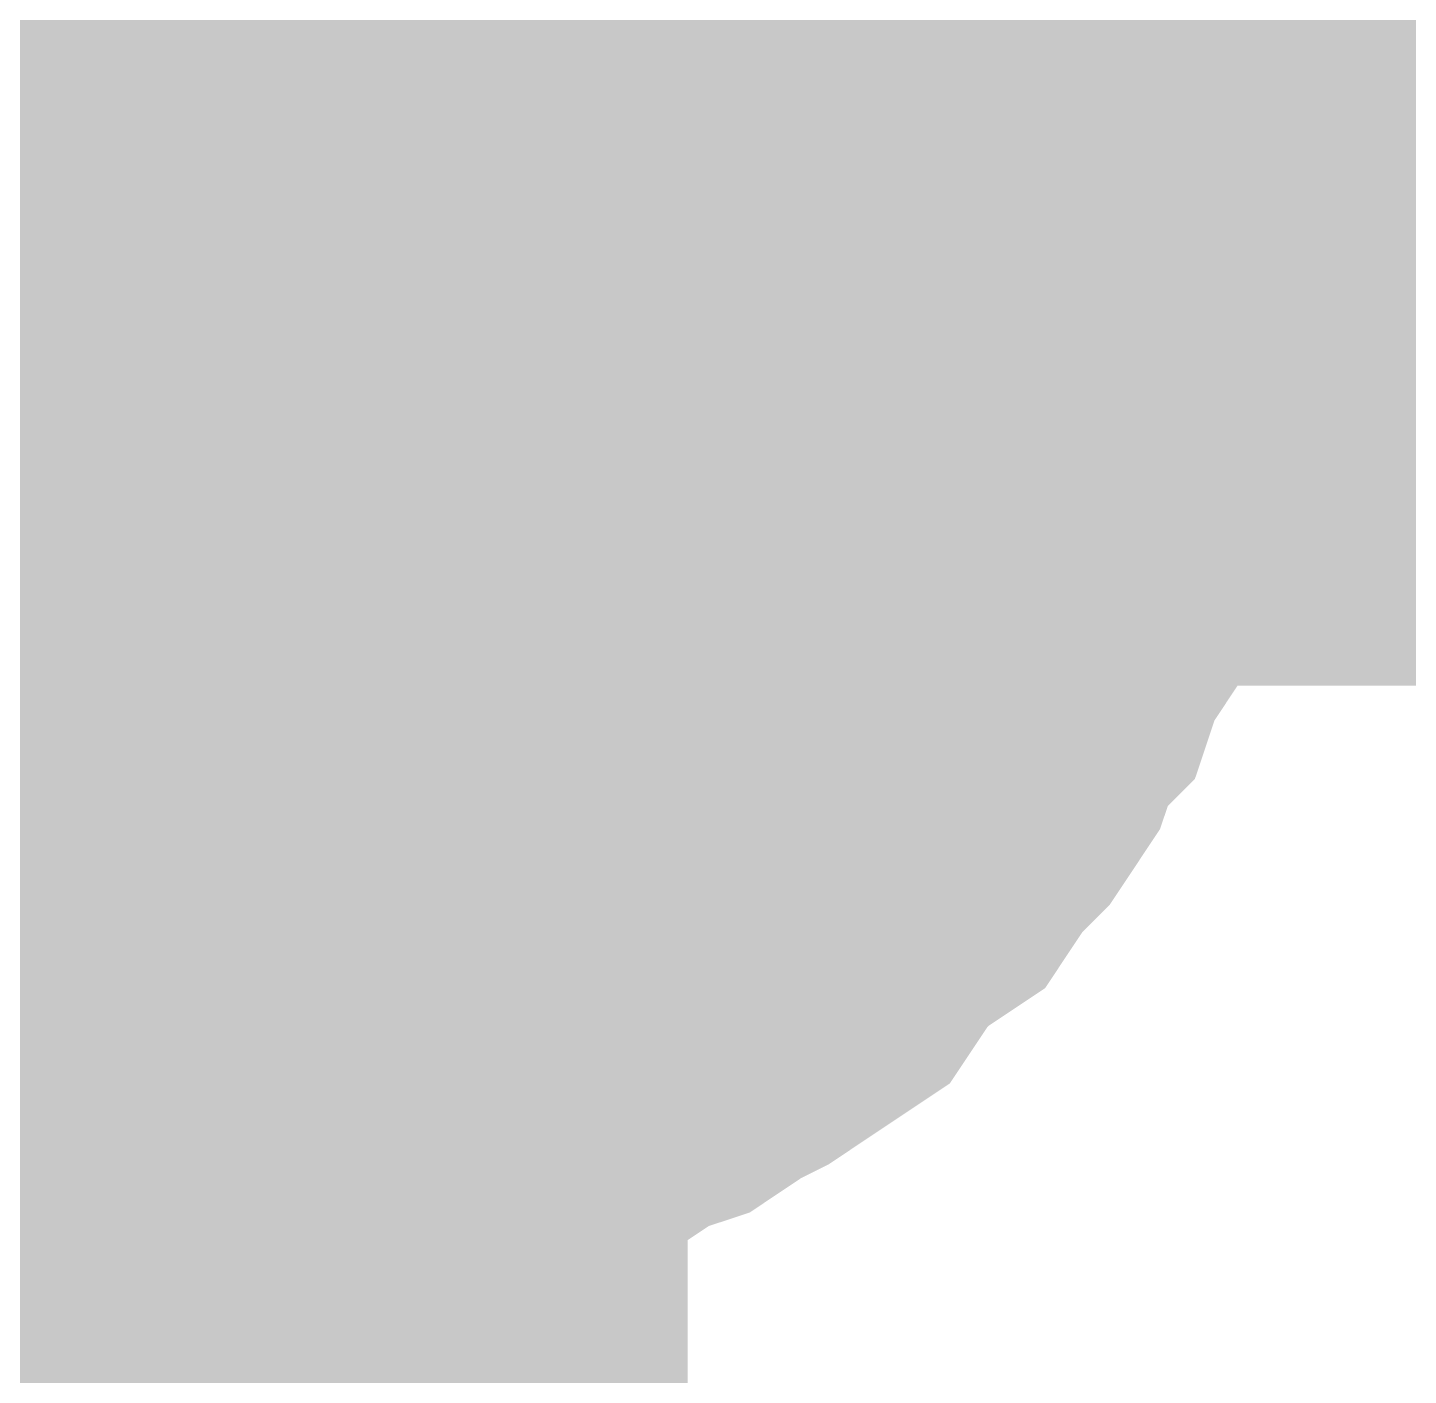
# Model space of a CAD drawing. Header units: inches. Extents: x 0 to 841, y 0 to 594.
# Drawn here: x 67.36 to 68.5, y 559.053 to 560.165 of the extents above; entities that cross this region are included whole.
import ezdxf

# ---------------------------------------------------------------- set-up
doc = ezdxf.new("R2010")
doc.units = ezdxf.units.IN
doc.layers.add('Sheet', color=255, linetype='Continuous')

msp = doc.modelspace()

# ---------------------------------------------------------------- linework, layer by layer
at = {"layer": 'Sheet'}
msp.add_lwpolyline([(67.2459, 560, 0.508, 0.508, 1), (67.7539, 560, 0.508, 0.508, 1)], format="xyseb", close=True, dxfattribs=at)
for points in [[(67.9236, 560.3225, 0.2997, 0.2997, 0), (67.9349, 560.3, 0.2997, 0.2997, 0), (67.9461, 560.2776, 0.2997, 0.2997, 0), (67.9686, 560.2551, 0.2997, 0.2997, 0), (67.9798, 560.2439, 0.2997, 0.2997, 0), (67.991, 560.2214, 0.2997, 0.2997, 0), (67.991, 560.199, 0.2997, 0.2997, 0), (68.0022, 560.1765, 0.2997, 0.2997, 0), (68.0135, 560.1428, 0.2997, 0.2997, 0), (68.0247, 560.1204, 0.2997, 0.2997, 0), (68.0247, 560.0979, 0.2997, 0.2997, 0), (68.0247, 560.0754, 0.2997, 0.2997, 0), (68.0359, 560.053, 0.2997, 0.2997, 0), (68.0359, 560.0193, 0.2997, 0.2997, 0), (68.0359, 559.9968, 0.2997, 0.2997, 0)], [(67.9236, 560.3225, 0.2997, 0.2997, 0), (67.9349, 560.3, 0.2997, 0.2997, 0), (67.9461, 560.2776, 0.2997, 0.2997, 0), (67.9686, 560.2551, 0.2997, 0.2997, 0), (67.9798, 560.2439, 0.2997, 0.2997, 0), (67.991, 560.2214, 0.2997, 0.2997, 0), (67.991, 560.199, 0.2997, 0.2997, 0), (68.0022, 560.1765, 0.2997, 0.2997, 0), (68.0135, 560.1428, 0.2997, 0.2997, 0), (68.0247, 560.1204, 0.2997, 0.2997, 0), (68.0247, 560.0979, 0.2997, 0.2997, 0), (68.0247, 560.0754, 0.2997, 0.2997, 0), (68.0359, 560.053, 0.2997, 0.2997, 0), (68.0359, 560.0193, 0.2997, 0.2997, 0), (68.0359, 559.9968, 0.2997, 0.2997, 0)], [(68.2044, 560.3225, 0.2997, 0.2997, 0), (68.2268, 560.2888, 0.2997, 0.2997, 0), (68.2381, 560.2551, 0.2997, 0.2997, 0), (68.2493, 560.2214, 0.2997, 0.2997, 0), (68.2605, 560.1877, 0.2997, 0.2997, 0), (68.2717, 560.154, 0.2997, 0.2997, 0), (68.2717, 560.1091, 0.2997, 0.2997, 0), (68.283, 560.0754, 0.2997, 0.2997, 0), (68.283, 560.0305, 0.2997, 0.2997, 0), (68.283, 559.9968, 0.2997, 0.2997, 0)], [(68.2044, 560.3225, 0.2997, 0.2997, 0), (68.2268, 560.2888, 0.2997, 0.2997, 0), (68.2381, 560.2551, 0.2997, 0.2997, 0), (68.2493, 560.2214, 0.2997, 0.2997, 0), (68.2605, 560.1877, 0.2997, 0.2997, 0), (68.2717, 560.154, 0.2997, 0.2997, 0), (68.2717, 560.1091, 0.2997, 0.2997, 0), (68.283, 560.0754, 0.2997, 0.2997, 0), (68.283, 560.0305, 0.2997, 0.2997, 0), (68.283, 559.9968, 0.2997, 0.2997, 0)], [(68.2044, 560.3225, 0.2997, 0.2997, 0), (68.2268, 560.2888, 0.2997, 0.2997, 0), (68.2381, 560.2551, 0.2997, 0.2997, 0), (68.2493, 560.2214, 0.2997, 0.2997, 0), (68.2605, 560.1877, 0.2997, 0.2997, 0), (68.2717, 560.154, 0.2997, 0.2997, 0), (68.2717, 560.1091, 0.2997, 0.2997, 0), (68.283, 560.0754, 0.2997, 0.2997, 0), (68.283, 560.0305, 0.2997, 0.2997, 0), (68.283, 559.9968, 0.2997, 0.2997, 0)], [(42.5239, 559.9968, 0.7493, 0.7493, 0), (42.5239, 559.9968, 0.7493, 0.7493, 0), (52.5288, 559.9968, 0.7493, 0.7493, 0), (67.5306, 559.9968, 0.7493, 0.7493, 0), (67.5306, 559.9968, 0.7493, 0.7493, 0), (82.5212, 559.9968, 0.7493, 0.7493, 0), (89.9435, 559.9968, 0.7493, 0.7493, 0), (89.9435, 559.9968, 0.7493, 0.7493, 0), (95.0302, 559.9968, 0.7493, 0.7493, 0), (95.0302, 554.9997, 0.7493, 0.7493, 0), (95.0302, 554.9997, 0.7493, 0.7493, 0)], [(67.5306, 539.9969, 0.7493, 0.7493, 0), (67.5306, 559.9968, 0.7493, 0.7493, 0)], [(67.991, 560.2214, 0.0991, 0.0991, 0), (67.991, 560.199, 0.0991, 0.0991, 0), (68.0022, 560.1765, 0.0991, 0.0991, 0), (68.0135, 560.1428, 0.0991, 0.0991, 0), (68.0247, 560.1204, 0.0991, 0.0991, 0), (68.0247, 560.0979, 0.0991, 0.0991, 0), (68.0247, 560.0754, 0.0991, 0.0991, 0), (68.0359, 560.053, 0.0991, 0.0991, 0), (68.0359, 560.0193, 0.0991, 0.0991, 0), (68.0359, 559.9968, 0.0991, 0.0991, 0)], [(67.991, 560.2214, 0.0991, 0.0991, 0), (67.991, 560.199, 0.0991, 0.0991, 0), (68.0022, 560.1765, 0.0991, 0.0991, 0), (68.0135, 560.1428, 0.0991, 0.0991, 0), (68.0247, 560.1204, 0.0991, 0.0991, 0), (68.0247, 560.0979, 0.0991, 0.0991, 0), (68.0247, 560.0754, 0.0991, 0.0991, 0), (68.0359, 560.053, 0.0991, 0.0991, 0), (68.0359, 560.0193, 0.0991, 0.0991, 0), (68.0359, 559.9968, 0.0991, 0.0991, 0)], [(68.2493, 560.2214, 0.0991, 0.0991, 0), (68.2605, 560.1877, 0.0991, 0.0991, 0), (68.2717, 560.154, 0.0991, 0.0991, 0), (68.2717, 560.1091, 0.0991, 0.0991, 0), (68.283, 560.0754, 0.0991, 0.0991, 0), (68.283, 560.0305, 0.0991, 0.0991, 0), (68.283, 559.9968, 0.0991, 0.0991, 0)], [(68.2493, 560.2214, 0.0991, 0.0991, 0), (68.2605, 560.1877, 0.0991, 0.0991, 0), (68.2717, 560.154, 0.0991, 0.0991, 0), (68.2717, 560.1091, 0.0991, 0.0991, 0), (68.283, 560.0754, 0.0991, 0.0991, 0), (68.283, 560.0305, 0.0991, 0.0991, 0), (68.283, 559.9968, 0.0991, 0.0991, 0)], [(68.2493, 560.2214, 0.0991, 0.0991, 0), (68.2605, 560.1877, 0.0991, 0.0991, 0), (68.2717, 560.154, 0.0991, 0.0991, 0), (68.2717, 560.1091, 0.0991, 0.0991, 0), (68.283, 560.0754, 0.0991, 0.0991, 0), (68.283, 560.0305, 0.0991, 0.0991, 0), (68.283, 559.9968, 0.0991, 0.0991, 0)], [(68.283, 559.9968, 0.2997, 0.2997, 0), (68.283, 559.9519, 0.2997, 0.2997, 0), (68.283, 559.9182, 0.2997, 0.2997, 0), (68.2717, 559.8845, 0.2997, 0.2997, 0), (68.2717, 559.8396, 0.2997, 0.2997, 0), (68.2605, 559.8059, 0.2997, 0.2997, 0), (68.2493, 559.7722, 0.2997, 0.2997, 0), (68.2381, 559.7273, 0.2997, 0.2997, 0), (68.2268, 559.6936, 0.2997, 0.2997, 0), (68.2044, 559.6599, 0.2997, 0.2997, 0), (68.1931, 559.6262, 0.2997, 0.2997, 0), (68.1707, 559.6038, 0.2997, 0.2997, 0), (68.1594, 559.5701, 0.2997, 0.2997, 0), (68.137, 559.5364, 0.2997, 0.2997, 0), (68.1145, 559.514, 0.2997, 0.2997, 0), (68.0921, 559.4803, 0.2997, 0.2997, 0), (68.0584, 559.4578, 0.2997, 0.2997, 0), (68.0359, 559.4353, 0.2997, 0.2997, 0), (68.0135, 559.4017, 0.2997, 0.2997, 0), (67.9798, 559.3792, 0.2997, 0.2997, 0), (67.9461, 559.3567, 0.2997, 0.2997, 0), (67.9236, 559.3455, 0.2997, 0.2997, 0), (67.89, 559.323, 0.2997, 0.2997, 0), (67.8563, 559.3118, 0.2997, 0.2997, 0), (67.8226, 559.2894, 0.2997, 0.2997, 0), (67.7889, 559.2781, 0.2997, 0.2997, 0), (67.7552, 559.2669, 0.2997, 0.2997, 0), (67.7215, 559.2557, 0.2997, 0.2997, 0), (67.6878, 559.2444, 0.2997, 0.2997, 0), (67.6429, 559.2444, 0.2997, 0.2997, 0), (67.6092, 559.2332, 0.2997, 0.2997, 0), (67.5643, 559.2332, 0.2997, 0.2997, 0), (67.5306, 559.2332, 0.2997, 0.2997, 0)], [(67.5306, 554.9997, 0.2997, 0.2997, 0), (67.5306, 559.9968, 0.2997, 0.2997, 0)], [(68.283, 559.9968, 0.2997, 0.2997, 0), (68.283, 559.9519, 0.2997, 0.2997, 0), (68.283, 559.9182, 0.2997, 0.2997, 0), (68.2717, 559.8845, 0.2997, 0.2997, 0), (68.2717, 559.8396, 0.2997, 0.2997, 0), (68.2605, 559.8059, 0.2997, 0.2997, 0), (68.2493, 559.7722, 0.2997, 0.2997, 0), (68.2381, 559.7273, 0.2997, 0.2997, 0), (68.2268, 559.6936, 0.2997, 0.2997, 0), (68.2044, 559.6599, 0.2997, 0.2997, 0), (68.1931, 559.6262, 0.2997, 0.2997, 0), (68.1707, 559.6038, 0.2997, 0.2997, 0), (68.1594, 559.5701, 0.2997, 0.2997, 0), (68.137, 559.5364, 0.2997, 0.2997, 0), (68.1145, 559.514, 0.2997, 0.2997, 0), (68.0921, 559.4803, 0.2997, 0.2997, 0), (68.0584, 559.4578, 0.2997, 0.2997, 0), (68.0359, 559.4353, 0.2997, 0.2997, 0), (68.0135, 559.4017, 0.2997, 0.2997, 0), (67.9798, 559.3792, 0.2997, 0.2997, 0), (67.9461, 559.3567, 0.2997, 0.2997, 0), (67.9236, 559.3455, 0.2997, 0.2997, 0), (67.89, 559.323, 0.2997, 0.2997, 0), (67.8563, 559.3118, 0.2997, 0.2997, 0), (67.8226, 559.2894, 0.2997, 0.2997, 0), (67.7889, 559.2781, 0.2997, 0.2997, 0), (67.7552, 559.2669, 0.2997, 0.2997, 0), (67.7215, 559.2557, 0.2997, 0.2997, 0), (67.6878, 559.2444, 0.2997, 0.2997, 0), (67.6429, 559.2444, 0.2997, 0.2997, 0), (67.6092, 559.2332, 0.2997, 0.2997, 0), (67.5643, 559.2332, 0.2997, 0.2997, 0), (67.5306, 559.2332, 0.2997, 0.2997, 0)], [(68.283, 559.9968, 0.2997, 0.2997, 0), (68.283, 559.9519, 0.2997, 0.2997, 0), (68.283, 559.9182, 0.2997, 0.2997, 0), (68.2717, 559.8845, 0.2997, 0.2997, 0), (68.2717, 559.8396, 0.2997, 0.2997, 0), (68.2605, 559.8059, 0.2997, 0.2997, 0), (68.2493, 559.7722, 0.2997, 0.2997, 0), (68.2381, 559.7273, 0.2997, 0.2997, 0), (68.2268, 559.6936, 0.2997, 0.2997, 0), (68.2044, 559.6599, 0.2997, 0.2997, 0), (68.1931, 559.6262, 0.2997, 0.2997, 0), (68.1707, 559.6038, 0.2997, 0.2997, 0), (68.1594, 559.5701, 0.2997, 0.2997, 0), (68.137, 559.5364, 0.2997, 0.2997, 0), (68.1145, 559.514, 0.2997, 0.2997, 0), (68.0921, 559.4803, 0.2997, 0.2997, 0), (68.0584, 559.4578, 0.2997, 0.2997, 0), (68.0359, 559.4353, 0.2997, 0.2997, 0), (68.0135, 559.4017, 0.2997, 0.2997, 0), (67.9798, 559.3792, 0.2997, 0.2997, 0), (67.9461, 559.3567, 0.2997, 0.2997, 0), (67.9236, 559.3455, 0.2997, 0.2997, 0), (67.89, 559.323, 0.2997, 0.2997, 0), (67.8563, 559.3118, 0.2997, 0.2997, 0), (67.8226, 559.2894, 0.2997, 0.2997, 0), (67.7889, 559.2781, 0.2997, 0.2997, 0), (67.7552, 559.2669, 0.2997, 0.2997, 0), (67.7215, 559.2557, 0.2997, 0.2997, 0), (67.6878, 559.2444, 0.2997, 0.2997, 0), (67.6429, 559.2444, 0.2997, 0.2997, 0), (67.6092, 559.2332, 0.2997, 0.2997, 0), (67.5643, 559.2332, 0.2997, 0.2997, 0), (67.5306, 559.2332, 0.2997, 0.2997, 0)], [(68.0359, 559.9968, 0.2997, 0.2997, 0), (68.0359, 559.9744, 0.2997, 0.2997, 0), (68.0359, 559.9407, 0.2997, 0.2997, 0), (68.0247, 559.9182, 0.2997, 0.2997, 0), (68.0247, 559.8958, 0.2997, 0.2997, 0), (68.0247, 559.8733, 0.2997, 0.2997, 0), (68.0135, 559.8508, 0.2997, 0.2997, 0), (68.0022, 559.8172, 0.2997, 0.2997, 0), (67.991, 559.7947, 0.2997, 0.2997, 0), (67.991, 559.7722, 0.2997, 0.2997, 0), (67.9798, 559.7498, 0.2997, 0.2997, 0), (67.9686, 559.7385, 0.2997, 0.2997, 0), (67.9461, 559.7161, 0.2997, 0.2997, 0), (67.9349, 559.6936, 0.2997, 0.2997, 0), (67.9236, 559.6712, 0.2997, 0.2997, 0), (67.9012, 559.6599, 0.2997, 0.2997, 0), (67.89, 559.6375, 0.2997, 0.2997, 0), (67.8675, 559.6262, 0.2997, 0.2997, 0), (67.8563, 559.6038, 0.2997, 0.2997, 0), (67.8338, 559.5926, 0.2997, 0.2997, 0), (67.8114, 559.5813, 0.2997, 0.2997, 0), (67.7889, 559.5589, 0.2997, 0.2997, 0), (67.7777, 559.5476, 0.2997, 0.2997, 0), (67.7552, 559.5364, 0.2997, 0.2997, 0), (67.7327, 559.5364, 0.2997, 0.2997, 0), (67.7103, 559.5252, 0.2997, 0.2997, 0), (67.6766, 559.514, 0.2997, 0.2997, 0), (67.6541, 559.5027, 0.2997, 0.2997, 0), (67.6317, 559.5027, 0.2997, 0.2997, 0), (67.6092, 559.5027, 0.2997, 0.2997, 0), (67.5868, 559.4915, 0.2997, 0.2997, 0), (67.5531, 559.4915, 0.2997, 0.2997, 0), (67.5306, 559.4915, 0.2997, 0.2997, 0)], [(68.0359, 559.9968, 0.2997, 0.2997, 0), (68.0359, 559.9744, 0.2997, 0.2997, 0), (68.0359, 559.9407, 0.2997, 0.2997, 0), (68.0247, 559.9182, 0.2997, 0.2997, 0), (68.0247, 559.8958, 0.2997, 0.2997, 0), (68.0247, 559.8733, 0.2997, 0.2997, 0), (68.0135, 559.8508, 0.2997, 0.2997, 0), (68.0022, 559.8172, 0.2997, 0.2997, 0), (67.991, 559.7947, 0.2997, 0.2997, 0), (67.991, 559.7722, 0.2997, 0.2997, 0), (67.9798, 559.7498, 0.2997, 0.2997, 0), (67.9686, 559.7385, 0.2997, 0.2997, 0), (67.9461, 559.7161, 0.2997, 0.2997, 0), (67.9349, 559.6936, 0.2997, 0.2997, 0), (67.9236, 559.6712, 0.2997, 0.2997, 0), (67.9012, 559.6599, 0.2997, 0.2997, 0), (67.89, 559.6375, 0.2997, 0.2997, 0), (67.8675, 559.6262, 0.2997, 0.2997, 0), (67.8563, 559.6038, 0.2997, 0.2997, 0), (67.8338, 559.5926, 0.2997, 0.2997, 0), (67.8114, 559.5813, 0.2997, 0.2997, 0), (67.7889, 559.5589, 0.2997, 0.2997, 0), (67.7777, 559.5476, 0.2997, 0.2997, 0), (67.7552, 559.5364, 0.2997, 0.2997, 0), (67.7327, 559.5364, 0.2997, 0.2997, 0), (67.7103, 559.5252, 0.2997, 0.2997, 0), (67.6766, 559.514, 0.2997, 0.2997, 0), (67.6541, 559.5027, 0.2997, 0.2997, 0), (67.6317, 559.5027, 0.2997, 0.2997, 0), (67.6092, 559.5027, 0.2997, 0.2997, 0), (67.5868, 559.4915, 0.2997, 0.2997, 0), (67.5531, 559.4915, 0.2997, 0.2997, 0), (67.5306, 559.4915, 0.2997, 0.2997, 0)], [(68.0359, 559.9968, 0.2997, 0.2997, 0), (68.0359, 559.9968, 0.2997, 0.2997, 0), (68.0359, 559.9968, 0.2997, 0.2997, 0), (68.0359, 559.9968, 0.2997, 0.2997, 0), (68.0359, 559.9968, 0.2997, 0.2997, 0), (68.0359, 559.9968, 0.2997, 0.2997, 0), (68.0359, 559.9968, 0.2997, 0.2997, 0), (68.0359, 559.9968, 0.2997, 0.2997, 0), (68.0359, 559.9968, 0.2997, 0.2997, 0), (68.0359, 559.9968, 0.2997, 0.2997, 0), (68.0359, 559.9968, 0.2997, 0.2997, 0), (68.0359, 559.9968, 0.2997, 0.2997, 0), (68.0359, 559.9968, 0.2997, 0.2997, 0), (68.0359, 559.9968, 0.2997, 0.2997, 0), (68.0359, 559.9968, 0.2997, 0.2997, 0), (68.0359, 559.9968, 0.2997, 0.2997, 0), (68.0359, 559.9968, 0.2997, 0.2997, 0), (68.0359, 559.9968, 0.2997, 0.2997, 0), (68.0359, 559.9968, 0.2997, 0.2997, 0), (68.0359, 559.9968, 0.2997, 0.2997, 0), (68.0359, 559.9968, 0.2997, 0.2997, 0), (68.0359, 559.9968, 0.2997, 0.2997, 0), (68.0359, 559.9968, 0.2997, 0.2997, 0), (68.0359, 559.9968, 0.2997, 0.2997, 0), (68.0359, 559.9968, 0.2997, 0.2997, 0), (68.0359, 559.9968, 0.2997, 0.2997, 0), (68.0359, 559.9968, 0.2997, 0.2997, 0), (68.0359, 559.9968, 0.2997, 0.2997, 0), (68.0359, 559.9968, 0.2997, 0.2997, 0), (68.0359, 559.9968, 0.2997, 0.2997, 0), (68.0359, 559.9968, 0.2997, 0.2997, 0), (68.0359, 559.9968, 0.2997, 0.2997, 0), (68.0359, 559.9968, 0.2997, 0.2997, 0)], [(68.0359, 559.9968, 0.2997, 0.2997, 0), (68.0359, 559.9968, 0.2997, 0.2997, 0)], [(68.0359, 559.9968, 0.2997, 0.2997, 0), (68.0359, 559.9968, 0.2997, 0.2997, 0), (68.0359, 559.9968, 0.2997, 0.2997, 0), (68.0359, 559.9968, 0.2997, 0.2997, 0), (68.0359, 559.9968, 0.2997, 0.2997, 0), (68.0359, 559.9968, 0.2997, 0.2997, 0), (68.0359, 559.9968, 0.2997, 0.2997, 0), (68.0359, 559.9968, 0.2997, 0.2997, 0), (68.0359, 559.9968, 0.2997, 0.2997, 0), (68.0359, 559.9968, 0.2997, 0.2997, 0), (68.0359, 559.9968, 0.2997, 0.2997, 0), (68.0359, 559.9968, 0.2997, 0.2997, 0), (68.0359, 559.9968, 0.2997, 0.2997, 0), (68.0359, 559.9968, 0.2997, 0.2997, 0), (68.0359, 559.9968, 0.2997, 0.2997, 0), (68.0359, 559.9968, 0.2997, 0.2997, 0), (68.0359, 559.9968, 0.2997, 0.2997, 0), (68.0359, 559.9968, 0.2997, 0.2997, 0), (68.0359, 559.9968, 0.2997, 0.2997, 0), (68.0359, 559.9968, 0.2997, 0.2997, 0), (68.0359, 559.9968, 0.2997, 0.2997, 0), (68.0359, 559.9968, 0.2997, 0.2997, 0), (68.0359, 559.9968, 0.2997, 0.2997, 0), (68.0359, 559.9968, 0.2997, 0.2997, 0), (68.0359, 559.9968, 0.2997, 0.2997, 0), (68.0359, 559.9968, 0.2997, 0.2997, 0), (68.0359, 559.9968, 0.2997, 0.2997, 0), (68.0359, 559.9968, 0.2997, 0.2997, 0), (68.0359, 559.9968, 0.2997, 0.2997, 0), (68.0359, 559.9968, 0.2997, 0.2997, 0), (68.0359, 559.9968, 0.2997, 0.2997, 0), (68.0359, 559.9968, 0.2997, 0.2997, 0), (68.0359, 559.9968, 0.2997, 0.2997, 0)], [(68.0359, 559.9968, 0.2997, 0.2997, 0), (68.0359, 559.9968, 0.2997, 0.2997, 0)], [(68.283, 559.9968, 0.2997, 0.2997, 0), (68.283, 559.9968, 0.2997, 0.2997, 0), (68.283, 559.9968, 0.2997, 0.2997, 0), (68.283, 559.9968, 0.2997, 0.2997, 0), (68.283, 559.9968, 0.2997, 0.2997, 0), (68.283, 559.9968, 0.2997, 0.2997, 0), (68.283, 559.9968, 0.2997, 0.2997, 0), (68.283, 559.9968, 0.2997, 0.2997, 0), (68.283, 559.9968, 0.2997, 0.2997, 0), (68.283, 559.9968, 0.2997, 0.2997, 0), (68.283, 559.9968, 0.2997, 0.2997, 0), (68.283, 559.9968, 0.2997, 0.2997, 0), (68.283, 559.9968, 0.2997, 0.2997, 0), (68.283, 559.9968, 0.2997, 0.2997, 0), (68.283, 559.9968, 0.2997, 0.2997, 0), (68.283, 559.9968, 0.2997, 0.2997, 0), (68.283, 559.9968, 0.2997, 0.2997, 0), (68.283, 559.9968, 0.2997, 0.2997, 0), (68.283, 559.9968, 0.2997, 0.2997, 0), (68.283, 559.9968, 0.2997, 0.2997, 0), (68.283, 559.9968, 0.2997, 0.2997, 0), (68.283, 559.9968, 0.2997, 0.2997, 0), (68.283, 559.9968, 0.2997, 0.2997, 0), (68.283, 559.9968, 0.2997, 0.2997, 0), (68.283, 559.9968, 0.2997, 0.2997, 0), (68.283, 559.9968, 0.2997, 0.2997, 0), (68.283, 559.9968, 0.2997, 0.2997, 0), (68.283, 559.9968, 0.2997, 0.2997, 0), (68.283, 559.9968, 0.2997, 0.2997, 0), (68.283, 559.9968, 0.2997, 0.2997, 0), (68.283, 559.9968, 0.2997, 0.2997, 0), (68.283, 559.9968, 0.2997, 0.2997, 0), (68.283, 559.9968, 0.2997, 0.2997, 0)], [(68.283, 559.9968, 0.2997, 0.2997, 0), (68.283, 559.9968, 0.2997, 0.2997, 0)], [(68.283, 559.9968, 0.2997, 0.2997, 0), (68.283, 559.9968, 0.2997, 0.2997, 0), (68.283, 559.9968, 0.2997, 0.2997, 0), (68.283, 559.9968, 0.2997, 0.2997, 0), (68.283, 559.9968, 0.2997, 0.2997, 0), (68.283, 559.9968, 0.2997, 0.2997, 0), (68.283, 559.9968, 0.2997, 0.2997, 0), (68.283, 559.9968, 0.2997, 0.2997, 0), (68.283, 559.9968, 0.2997, 0.2997, 0), (68.283, 559.9968, 0.2997, 0.2997, 0), (68.283, 559.9968, 0.2997, 0.2997, 0), (68.283, 559.9968, 0.2997, 0.2997, 0), (68.283, 559.9968, 0.2997, 0.2997, 0), (68.283, 559.9968, 0.2997, 0.2997, 0), (68.283, 559.9968, 0.2997, 0.2997, 0), (68.283, 559.9968, 0.2997, 0.2997, 0), (68.283, 559.9968, 0.2997, 0.2997, 0), (68.283, 559.9968, 0.2997, 0.2997, 0), (68.283, 559.9968, 0.2997, 0.2997, 0), (68.283, 559.9968, 0.2997, 0.2997, 0), (68.283, 559.9968, 0.2997, 0.2997, 0), (68.283, 559.9968, 0.2997, 0.2997, 0), (68.283, 559.9968, 0.2997, 0.2997, 0), (68.283, 559.9968, 0.2997, 0.2997, 0), (68.283, 559.9968, 0.2997, 0.2997, 0), (68.283, 559.9968, 0.2997, 0.2997, 0), (68.283, 559.9968, 0.2997, 0.2997, 0), (68.283, 559.9968, 0.2997, 0.2997, 0), (68.283, 559.9968, 0.2997, 0.2997, 0), (68.283, 559.9968, 0.2997, 0.2997, 0), (68.283, 559.9968, 0.2997, 0.2997, 0), (68.283, 559.9968, 0.2997, 0.2997, 0), (68.283, 559.9968, 0.2997, 0.2997, 0)], [(68.283, 559.9968, 0.2997, 0.2997, 0), (68.283, 559.9968, 0.2997, 0.2997, 0)], [(68.283, 559.9968, 0.2997, 0.2997, 0), (68.283, 559.9968, 0.2997, 0.2997, 0), (68.283, 559.9968, 0.2997, 0.2997, 0), (68.283, 559.9968, 0.2997, 0.2997, 0), (68.283, 559.9968, 0.2997, 0.2997, 0), (68.283, 559.9968, 0.2997, 0.2997, 0), (68.283, 559.9968, 0.2997, 0.2997, 0), (68.283, 559.9968, 0.2997, 0.2997, 0), (68.283, 559.9968, 0.2997, 0.2997, 0), (68.283, 559.9968, 0.2997, 0.2997, 0), (68.283, 559.9968, 0.2997, 0.2997, 0), (68.283, 559.9968, 0.2997, 0.2997, 0), (68.283, 559.9968, 0.2997, 0.2997, 0), (68.283, 559.9968, 0.2997, 0.2997, 0), (68.283, 559.9968, 0.2997, 0.2997, 0), (68.283, 559.9968, 0.2997, 0.2997, 0), (68.283, 559.9968, 0.2997, 0.2997, 0), (68.283, 559.9968, 0.2997, 0.2997, 0), (68.283, 559.9968, 0.2997, 0.2997, 0), (68.283, 559.9968, 0.2997, 0.2997, 0), (68.283, 559.9968, 0.2997, 0.2997, 0), (68.283, 559.9968, 0.2997, 0.2997, 0), (68.283, 559.9968, 0.2997, 0.2997, 0), (68.283, 559.9968, 0.2997, 0.2997, 0), (68.283, 559.9968, 0.2997, 0.2997, 0), (68.283, 559.9968, 0.2997, 0.2997, 0), (68.283, 559.9968, 0.2997, 0.2997, 0), (68.283, 559.9968, 0.2997, 0.2997, 0), (68.283, 559.9968, 0.2997, 0.2997, 0), (68.283, 559.9968, 0.2997, 0.2997, 0), (68.283, 559.9968, 0.2997, 0.2997, 0), (68.283, 559.9968, 0.2997, 0.2997, 0), (68.283, 559.9968, 0.2997, 0.2997, 0)], [(68.283, 559.9968, 0.2997, 0.2997, 0), (68.283, 559.9968, 0.2997, 0.2997, 0)], [(68.283, 559.9968, 0.0991, 0.0991, 0), (68.283, 559.9519, 0.0991, 0.0991, 0), (68.283, 559.9182, 0.0991, 0.0991, 0), (68.2717, 559.8845, 0.0991, 0.0991, 0), (68.2717, 559.8396, 0.0991, 0.0991, 0), (68.2605, 559.8059, 0.0991, 0.0991, 0), (68.2493, 559.7722, 0.0991, 0.0991, 0), (68.2381, 559.7273, 0.0991, 0.0991, 0), (68.2268, 559.6936, 0.0991, 0.0991, 0), (68.2044, 559.6599, 0.0991, 0.0991, 0), (68.1931, 559.6262, 0.0991, 0.0991, 0), (68.1707, 559.6038, 0.0991, 0.0991, 0), (68.1594, 559.5701, 0.0991, 0.0991, 0), (68.137, 559.5364, 0.0991, 0.0991, 0), (68.1145, 559.514, 0.0991, 0.0991, 0), (68.0921, 559.4803, 0.0991, 0.0991, 0), (68.0584, 559.4578, 0.0991, 0.0991, 0), (68.0359, 559.4353, 0.0991, 0.0991, 0), (68.0135, 559.4017, 0.0991, 0.0991, 0), (67.9798, 559.3792, 0.0991, 0.0991, 0), (67.9461, 559.3567, 0.0991, 0.0991, 0), (67.9236, 559.3455, 0.0991, 0.0991, 0), (67.89, 559.323, 0.0991, 0.0991, 0), (67.8563, 559.3118, 0.0991, 0.0991, 0), (67.8226, 559.2894, 0.0991, 0.0991, 0), (67.7889, 559.2781, 0.0991, 0.0991, 0), (67.7552, 559.2669, 0.0991, 0.0991, 0), (67.7215, 559.2557, 0.0991, 0.0991, 0), (67.6878, 559.2444, 0.0991, 0.0991, 0), (67.6429, 559.2444, 0.0991, 0.0991, 0), (67.6092, 559.2332, 0.0991, 0.0991, 0), (67.5643, 559.2332, 0.0991, 0.0991, 0), (67.5306, 559.2332, 0.0991, 0.0991, 0)], [(68.283, 559.9968, 0.0991, 0.0991, 0), (68.283, 559.9519, 0.0991, 0.0991, 0), (68.283, 559.9182, 0.0991, 0.0991, 0), (68.2717, 559.8845, 0.0991, 0.0991, 0), (68.2717, 559.8396, 0.0991, 0.0991, 0), (68.2605, 559.8059, 0.0991, 0.0991, 0), (68.2493, 559.7722, 0.0991, 0.0991, 0), (68.2381, 559.7273, 0.0991, 0.0991, 0), (68.2268, 559.6936, 0.0991, 0.0991, 0), (68.2044, 559.6599, 0.0991, 0.0991, 0), (68.1931, 559.6262, 0.0991, 0.0991, 0), (68.1707, 559.6038, 0.0991, 0.0991, 0), (68.1594, 559.5701, 0.0991, 0.0991, 0), (68.137, 559.5364, 0.0991, 0.0991, 0), (68.1145, 559.514, 0.0991, 0.0991, 0), (68.0921, 559.4803, 0.0991, 0.0991, 0), (68.0584, 559.4578, 0.0991, 0.0991, 0), (68.0359, 559.4353, 0.0991, 0.0991, 0), (68.0135, 559.4017, 0.0991, 0.0991, 0), (67.9798, 559.3792, 0.0991, 0.0991, 0), (67.9461, 559.3567, 0.0991, 0.0991, 0), (67.9236, 559.3455, 0.0991, 0.0991, 0), (67.89, 559.323, 0.0991, 0.0991, 0), (67.8563, 559.3118, 0.0991, 0.0991, 0), (67.8226, 559.2894, 0.0991, 0.0991, 0), (67.7889, 559.2781, 0.0991, 0.0991, 0), (67.7552, 559.2669, 0.0991, 0.0991, 0), (67.7215, 559.2557, 0.0991, 0.0991, 0), (67.6878, 559.2444, 0.0991, 0.0991, 0), (67.6429, 559.2444, 0.0991, 0.0991, 0), (67.6092, 559.2332, 0.0991, 0.0991, 0), (67.5643, 559.2332, 0.0991, 0.0991, 0), (67.5306, 559.2332, 0.0991, 0.0991, 0)], [(68.283, 559.9968, 0.0991, 0.0991, 0), (68.283, 559.9519, 0.0991, 0.0991, 0), (68.283, 559.9182, 0.0991, 0.0991, 0), (68.2717, 559.8845, 0.0991, 0.0991, 0), (68.2717, 559.8396, 0.0991, 0.0991, 0), (68.2605, 559.8059, 0.0991, 0.0991, 0), (68.2493, 559.7722, 0.0991, 0.0991, 0), (68.2381, 559.7273, 0.0991, 0.0991, 0), (68.2268, 559.6936, 0.0991, 0.0991, 0), (68.2044, 559.6599, 0.0991, 0.0991, 0), (68.1931, 559.6262, 0.0991, 0.0991, 0), (68.1707, 559.6038, 0.0991, 0.0991, 0), (68.1594, 559.5701, 0.0991, 0.0991, 0), (68.137, 559.5364, 0.0991, 0.0991, 0), (68.1145, 559.514, 0.0991, 0.0991, 0), (68.0921, 559.4803, 0.0991, 0.0991, 0), (68.0584, 559.4578, 0.0991, 0.0991, 0), (68.0359, 559.4353, 0.0991, 0.0991, 0), (68.0135, 559.4017, 0.0991, 0.0991, 0), (67.9798, 559.3792, 0.0991, 0.0991, 0), (67.9461, 559.3567, 0.0991, 0.0991, 0), (67.9236, 559.3455, 0.0991, 0.0991, 0), (67.89, 559.323, 0.0991, 0.0991, 0), (67.8563, 559.3118, 0.0991, 0.0991, 0), (67.8226, 559.2894, 0.0991, 0.0991, 0), (67.7889, 559.2781, 0.0991, 0.0991, 0), (67.7552, 559.2669, 0.0991, 0.0991, 0), (67.7215, 559.2557, 0.0991, 0.0991, 0), (67.6878, 559.2444, 0.0991, 0.0991, 0), (67.6429, 559.2444, 0.0991, 0.0991, 0), (67.6092, 559.2332, 0.0991, 0.0991, 0), (67.5643, 559.2332, 0.0991, 0.0991, 0), (67.5306, 559.2332, 0.0991, 0.0991, 0)], [(68.0359, 559.9968, 0.0991, 0.0991, 0), (68.0359, 559.9744, 0.0991, 0.0991, 0), (68.0359, 559.9407, 0.0991, 0.0991, 0), (68.0247, 559.9182, 0.0991, 0.0991, 0), (68.0247, 559.8958, 0.0991, 0.0991, 0), (68.0247, 559.8733, 0.0991, 0.0991, 0), (68.0135, 559.8508, 0.0991, 0.0991, 0), (68.0022, 559.8172, 0.0991, 0.0991, 0), (67.991, 559.7947, 0.0991, 0.0991, 0), (67.991, 559.7722, 0.0991, 0.0991, 0), (67.9798, 559.7498, 0.0991, 0.0991, 0), (67.9686, 559.7385, 0.0991, 0.0991, 0), (67.9461, 559.7161, 0.0991, 0.0991, 0), (67.9349, 559.6936, 0.0991, 0.0991, 0), (67.9236, 559.6712, 0.0991, 0.0991, 0), (67.9012, 559.6599, 0.0991, 0.0991, 0), (67.89, 559.6375, 0.0991, 0.0991, 0), (67.8675, 559.6262, 0.0991, 0.0991, 0), (67.8563, 559.6038, 0.0991, 0.0991, 0), (67.8338, 559.5926, 0.0991, 0.0991, 0), (67.8114, 559.5813, 0.0991, 0.0991, 0), (67.7889, 559.5589, 0.0991, 0.0991, 0), (67.7777, 559.5476, 0.0991, 0.0991, 0), (67.7552, 559.5364, 0.0991, 0.0991, 0), (67.7327, 559.5364, 0.0991, 0.0991, 0), (67.7103, 559.5252, 0.0991, 0.0991, 0), (67.6766, 559.514, 0.0991, 0.0991, 0), (67.6541, 559.5027, 0.0991, 0.0991, 0), (67.6317, 559.5027, 0.0991, 0.0991, 0), (67.6092, 559.5027, 0.0991, 0.0991, 0), (67.5868, 559.4915, 0.0991, 0.0991, 0), (67.5531, 559.4915, 0.0991, 0.0991, 0), (67.5306, 559.4915, 0.0991, 0.0991, 0)], [(68.0359, 559.9968, 0.0991, 0.0991, 0), (68.0359, 559.9744, 0.0991, 0.0991, 0), (68.0359, 559.9407, 0.0991, 0.0991, 0), (68.0247, 559.9182, 0.0991, 0.0991, 0), (68.0247, 559.8958, 0.0991, 0.0991, 0), (68.0247, 559.8733, 0.0991, 0.0991, 0), (68.0135, 559.8508, 0.0991, 0.0991, 0), (68.0022, 559.8172, 0.0991, 0.0991, 0), (67.991, 559.7947, 0.0991, 0.0991, 0), (67.991, 559.7722, 0.0991, 0.0991, 0), (67.9798, 559.7498, 0.0991, 0.0991, 0), (67.9686, 559.7385, 0.0991, 0.0991, 0), (67.9461, 559.7161, 0.0991, 0.0991, 0), (67.9349, 559.6936, 0.0991, 0.0991, 0), (67.9236, 559.6712, 0.0991, 0.0991, 0), (67.9012, 559.6599, 0.0991, 0.0991, 0), (67.89, 559.6375, 0.0991, 0.0991, 0), (67.8675, 559.6262, 0.0991, 0.0991, 0), (67.8563, 559.6038, 0.0991, 0.0991, 0), (67.8338, 559.5926, 0.0991, 0.0991, 0), (67.8114, 559.5813, 0.0991, 0.0991, 0), (67.7889, 559.5589, 0.0991, 0.0991, 0), (67.7777, 559.5476, 0.0991, 0.0991, 0), (67.7552, 559.5364, 0.0991, 0.0991, 0), (67.7327, 559.5364, 0.0991, 0.0991, 0), (67.7103, 559.5252, 0.0991, 0.0991, 0), (67.6766, 559.514, 0.0991, 0.0991, 0), (67.6541, 559.5027, 0.0991, 0.0991, 0), (67.6317, 559.5027, 0.0991, 0.0991, 0), (67.6092, 559.5027, 0.0991, 0.0991, 0), (67.5868, 559.4915, 0.0991, 0.0991, 0), (67.5531, 559.4915, 0.0991, 0.0991, 0), (67.5306, 559.4915, 0.0991, 0.0991, 0)], [(68.0359, 559.9968, 0.0991, 0.0991, 0), (68.0359, 559.9968, 0.0991, 0.0991, 0), (68.0359, 559.9968, 0.0991, 0.0991, 0), (68.0359, 559.9968, 0.0991, 0.0991, 0), (68.0359, 559.9968, 0.0991, 0.0991, 0), (68.0359, 559.9968, 0.0991, 0.0991, 0), (68.0359, 559.9968, 0.0991, 0.0991, 0), (68.0359, 559.9968, 0.0991, 0.0991, 0), (68.0359, 559.9968, 0.0991, 0.0991, 0), (68.0359, 559.9968, 0.0991, 0.0991, 0), (68.0359, 559.9968, 0.0991, 0.0991, 0), (68.0359, 559.9968, 0.0991, 0.0991, 0), (68.0359, 559.9968, 0.0991, 0.0991, 0), (68.0359, 559.9968, 0.0991, 0.0991, 0), (68.0359, 559.9968, 0.0991, 0.0991, 0), (68.0359, 559.9968, 0.0991, 0.0991, 0), (68.0359, 559.9968, 0.0991, 0.0991, 0), (68.0359, 559.9968, 0.0991, 0.0991, 0), (68.0359, 559.9968, 0.0991, 0.0991, 0), (68.0359, 559.9968, 0.0991, 0.0991, 0), (68.0359, 559.9968, 0.0991, 0.0991, 0), (68.0359, 559.9968, 0.0991, 0.0991, 0), (68.0359, 559.9968, 0.0991, 0.0991, 0), (68.0359, 559.9968, 0.0991, 0.0991, 0), (68.0359, 559.9968, 0.0991, 0.0991, 0), (68.0359, 559.9968, 0.0991, 0.0991, 0), (68.0359, 559.9968, 0.0991, 0.0991, 0), (68.0359, 559.9968, 0.0991, 0.0991, 0), (68.0359, 559.9968, 0.0991, 0.0991, 0), (68.0359, 559.9968, 0.0991, 0.0991, 0), (68.0359, 559.9968, 0.0991, 0.0991, 0), (68.0359, 559.9968, 0.0991, 0.0991, 0), (68.0359, 559.9968, 0.0991, 0.0991, 0)], [(68.0359, 559.9968, 0.0991, 0.0991, 0), (68.0359, 559.9968, 0.0991, 0.0991, 0)], [(68.0359, 559.9968, 0.0991, 0.0991, 0), (68.0359, 559.9968, 0.0991, 0.0991, 0), (68.0359, 559.9968, 0.0991, 0.0991, 0), (68.0359, 559.9968, 0.0991, 0.0991, 0), (68.0359, 559.9968, 0.0991, 0.0991, 0), (68.0359, 559.9968, 0.0991, 0.0991, 0), (68.0359, 559.9968, 0.0991, 0.0991, 0), (68.0359, 559.9968, 0.0991, 0.0991, 0), (68.0359, 559.9968, 0.0991, 0.0991, 0), (68.0359, 559.9968, 0.0991, 0.0991, 0), (68.0359, 559.9968, 0.0991, 0.0991, 0), (68.0359, 559.9968, 0.0991, 0.0991, 0), (68.0359, 559.9968, 0.0991, 0.0991, 0), (68.0359, 559.9968, 0.0991, 0.0991, 0), (68.0359, 559.9968, 0.0991, 0.0991, 0), (68.0359, 559.9968, 0.0991, 0.0991, 0), (68.0359, 559.9968, 0.0991, 0.0991, 0), (68.0359, 559.9968, 0.0991, 0.0991, 0), (68.0359, 559.9968, 0.0991, 0.0991, 0), (68.0359, 559.9968, 0.0991, 0.0991, 0), (68.0359, 559.9968, 0.0991, 0.0991, 0), (68.0359, 559.9968, 0.0991, 0.0991, 0), (68.0359, 559.9968, 0.0991, 0.0991, 0), (68.0359, 559.9968, 0.0991, 0.0991, 0), (68.0359, 559.9968, 0.0991, 0.0991, 0), (68.0359, 559.9968, 0.0991, 0.0991, 0), (68.0359, 559.9968, 0.0991, 0.0991, 0), (68.0359, 559.9968, 0.0991, 0.0991, 0), (68.0359, 559.9968, 0.0991, 0.0991, 0), (68.0359, 559.9968, 0.0991, 0.0991, 0), (68.0359, 559.9968, 0.0991, 0.0991, 0), (68.0359, 559.9968, 0.0991, 0.0991, 0), (68.0359, 559.9968, 0.0991, 0.0991, 0)], [(68.0359, 559.9968, 0.0991, 0.0991, 0), (68.0359, 559.9968, 0.0991, 0.0991, 0)], [(68.283, 559.9968, 0.0991, 0.0991, 0), (68.283, 559.9968, 0.0991, 0.0991, 0), (68.283, 559.9968, 0.0991, 0.0991, 0), (68.283, 559.9968, 0.0991, 0.0991, 0), (68.283, 559.9968, 0.0991, 0.0991, 0), (68.283, 559.9968, 0.0991, 0.0991, 0), (68.283, 559.9968, 0.0991, 0.0991, 0), (68.283, 559.9968, 0.0991, 0.0991, 0), (68.283, 559.9968, 0.0991, 0.0991, 0), (68.283, 559.9968, 0.0991, 0.0991, 0), (68.283, 559.9968, 0.0991, 0.0991, 0), (68.283, 559.9968, 0.0991, 0.0991, 0), (68.283, 559.9968, 0.0991, 0.0991, 0), (68.283, 559.9968, 0.0991, 0.0991, 0), (68.283, 559.9968, 0.0991, 0.0991, 0), (68.283, 559.9968, 0.0991, 0.0991, 0), (68.283, 559.9968, 0.0991, 0.0991, 0), (68.283, 559.9968, 0.0991, 0.0991, 0), (68.283, 559.9968, 0.0991, 0.0991, 0), (68.283, 559.9968, 0.0991, 0.0991, 0), (68.283, 559.9968, 0.0991, 0.0991, 0), (68.283, 559.9968, 0.0991, 0.0991, 0), (68.283, 559.9968, 0.0991, 0.0991, 0), (68.283, 559.9968, 0.0991, 0.0991, 0), (68.283, 559.9968, 0.0991, 0.0991, 0), (68.283, 559.9968, 0.0991, 0.0991, 0), (68.283, 559.9968, 0.0991, 0.0991, 0), (68.283, 559.9968, 0.0991, 0.0991, 0), (68.283, 559.9968, 0.0991, 0.0991, 0), (68.283, 559.9968, 0.0991, 0.0991, 0), (68.283, 559.9968, 0.0991, 0.0991, 0), (68.283, 559.9968, 0.0991, 0.0991, 0), (68.283, 559.9968, 0.0991, 0.0991, 0)], [(68.283, 559.9968, 0.0991, 0.0991, 0), (68.283, 559.9968, 0.0991, 0.0991, 0)], [(68.283, 559.9968, 0.0991, 0.0991, 0), (68.283, 559.9968, 0.0991, 0.0991, 0), (68.283, 559.9968, 0.0991, 0.0991, 0), (68.283, 559.9968, 0.0991, 0.0991, 0), (68.283, 559.9968, 0.0991, 0.0991, 0), (68.283, 559.9968, 0.0991, 0.0991, 0), (68.283, 559.9968, 0.0991, 0.0991, 0), (68.283, 559.9968, 0.0991, 0.0991, 0), (68.283, 559.9968, 0.0991, 0.0991, 0), (68.283, 559.9968, 0.0991, 0.0991, 0), (68.283, 559.9968, 0.0991, 0.0991, 0), (68.283, 559.9968, 0.0991, 0.0991, 0), (68.283, 559.9968, 0.0991, 0.0991, 0), (68.283, 559.9968, 0.0991, 0.0991, 0), (68.283, 559.9968, 0.0991, 0.0991, 0), (68.283, 559.9968, 0.0991, 0.0991, 0), (68.283, 559.9968, 0.0991, 0.0991, 0), (68.283, 559.9968, 0.0991, 0.0991, 0), (68.283, 559.9968, 0.0991, 0.0991, 0), (68.283, 559.9968, 0.0991, 0.0991, 0), (68.283, 559.9968, 0.0991, 0.0991, 0), (68.283, 559.9968, 0.0991, 0.0991, 0), (68.283, 559.9968, 0.0991, 0.0991, 0), (68.283, 559.9968, 0.0991, 0.0991, 0), (68.283, 559.9968, 0.0991, 0.0991, 0), (68.283, 559.9968, 0.0991, 0.0991, 0), (68.283, 559.9968, 0.0991, 0.0991, 0), (68.283, 559.9968, 0.0991, 0.0991, 0), (68.283, 559.9968, 0.0991, 0.0991, 0), (68.283, 559.9968, 0.0991, 0.0991, 0), (68.283, 559.9968, 0.0991, 0.0991, 0), (68.283, 559.9968, 0.0991, 0.0991, 0), (68.283, 559.9968, 0.0991, 0.0991, 0)], [(68.283, 559.9968, 0.0991, 0.0991, 0), (68.283, 559.9968, 0.0991, 0.0991, 0)], [(68.283, 559.9968, 0.0991, 0.0991, 0), (68.283, 559.9968, 0.0991, 0.0991, 0), (68.283, 559.9968, 0.0991, 0.0991, 0), (68.283, 559.9968, 0.0991, 0.0991, 0), (68.283, 559.9968, 0.0991, 0.0991, 0), (68.283, 559.9968, 0.0991, 0.0991, 0), (68.283, 559.9968, 0.0991, 0.0991, 0), (68.283, 559.9968, 0.0991, 0.0991, 0), (68.283, 559.9968, 0.0991, 0.0991, 0), (68.283, 559.9968, 0.0991, 0.0991, 0), (68.283, 559.9968, 0.0991, 0.0991, 0), (68.283, 559.9968, 0.0991, 0.0991, 0), (68.283, 559.9968, 0.0991, 0.0991, 0), (68.283, 559.9968, 0.0991, 0.0991, 0), (68.283, 559.9968, 0.0991, 0.0991, 0), (68.283, 559.9968, 0.0991, 0.0991, 0), (68.283, 559.9968, 0.0991, 0.0991, 0), (68.283, 559.9968, 0.0991, 0.0991, 0), (68.283, 559.9968, 0.0991, 0.0991, 0), (68.283, 559.9968, 0.0991, 0.0991, 0), (68.283, 559.9968, 0.0991, 0.0991, 0), (68.283, 559.9968, 0.0991, 0.0991, 0), (68.283, 559.9968, 0.0991, 0.0991, 0), (68.283, 559.9968, 0.0991, 0.0991, 0), (68.283, 559.9968, 0.0991, 0.0991, 0), (68.283, 559.9968, 0.0991, 0.0991, 0), (68.283, 559.9968, 0.0991, 0.0991, 0), (68.283, 559.9968, 0.0991, 0.0991, 0), (68.283, 559.9968, 0.0991, 0.0991, 0), (68.283, 559.9968, 0.0991, 0.0991, 0), (68.283, 559.9968, 0.0991, 0.0991, 0), (68.283, 559.9968, 0.0991, 0.0991, 0), (68.283, 559.9968, 0.0991, 0.0991, 0)], [(68.283, 559.9968, 0.0991, 0.0991, 0), (68.283, 559.9968, 0.0991, 0.0991, 0)], [(67.5306, 559.4915, 0.2997, 0.2997, 0), (67.5082, 559.4915, 0.2997, 0.2997, 0), (67.4745, 559.4915, 0.2997, 0.2997, 0), (67.452, 559.5027, 0.2997, 0.2997, 0), (67.4296, 559.5027, 0.2997, 0.2997, 0), (67.4071, 559.5027, 0.2997, 0.2997, 0), (67.3734, 559.514, 0.2997, 0.2997, 0), (67.351, 559.5252, 0.2997, 0.2997, 0), (67.3285, 559.5364, 0.2997, 0.2997, 0), (67.3061, 559.5364, 0.2997, 0.2997, 0), (67.2836, 559.5476, 0.2997, 0.2997, 0), (67.2611, 559.5589, 0.2997, 0.2997, 0), (67.2387, 559.5813, 0.2997, 0.2997, 0), (67.2274, 559.5926, 0.2997, 0.2997, 0), (67.205, 559.6038, 0.2997, 0.2997, 0)], [(67.5306, 559.4915, 0.2997, 0.2997, 0), (67.5082, 559.4915, 0.2997, 0.2997, 0), (67.4745, 559.4915, 0.2997, 0.2997, 0), (67.452, 559.5027, 0.2997, 0.2997, 0), (67.4296, 559.5027, 0.2997, 0.2997, 0), (67.4071, 559.5027, 0.2997, 0.2997, 0), (67.3734, 559.514, 0.2997, 0.2997, 0), (67.351, 559.5252, 0.2997, 0.2997, 0), (67.3285, 559.5364, 0.2997, 0.2997, 0), (67.3061, 559.5364, 0.2997, 0.2997, 0), (67.2836, 559.5476, 0.2997, 0.2997, 0), (67.2611, 559.5589, 0.2997, 0.2997, 0), (67.2387, 559.5813, 0.2997, 0.2997, 0), (67.2274, 559.5926, 0.2997, 0.2997, 0), (67.205, 559.6038, 0.2997, 0.2997, 0)], [(67.5306, 559.4915, 0.0991, 0.0991, 0), (67.5082, 559.4915, 0.0991, 0.0991, 0), (67.4745, 559.4915, 0.0991, 0.0991, 0), (67.452, 559.5027, 0.0991, 0.0991, 0), (67.4296, 559.5027, 0.0991, 0.0991, 0), (67.4071, 559.5027, 0.0991, 0.0991, 0), (67.3734, 559.514, 0.0991, 0.0991, 0), (67.351, 559.5252, 0.0991, 0.0991, 0), (67.3285, 559.5364, 0.0991, 0.0991, 0), (67.3061, 559.5364, 0.0991, 0.0991, 0)], [(67.5306, 559.4915, 0.0991, 0.0991, 0), (67.5082, 559.4915, 0.0991, 0.0991, 0), (67.4745, 559.4915, 0.0991, 0.0991, 0), (67.452, 559.5027, 0.0991, 0.0991, 0), (67.4296, 559.5027, 0.0991, 0.0991, 0), (67.4071, 559.5027, 0.0991, 0.0991, 0), (67.3734, 559.514, 0.0991, 0.0991, 0), (67.351, 559.5252, 0.0991, 0.0991, 0), (67.3285, 559.5364, 0.0991, 0.0991, 0), (67.3061, 559.5364, 0.0991, 0.0991, 0)], [(67.5306, 559.2332, 0.2997, 0.2997, 0), (67.4857, 559.2332, 0.2997, 0.2997, 0), (67.452, 559.2332, 0.2997, 0.2997, 0), (67.4183, 559.2444, 0.2997, 0.2997, 0), (67.3734, 559.2444, 0.2997, 0.2997, 0), (67.3397, 559.2557, 0.2997, 0.2997, 0), (67.3061, 559.2669, 0.2997, 0.2997, 0), (67.2611, 559.2781, 0.2997, 0.2997, 0), (67.2274, 559.2894, 0.2997, 0.2997, 0), (67.1938, 559.3118, 0.2997, 0.2997, 0)], [(67.5306, 559.2332, 0.2997, 0.2997, 0), (67.4857, 559.2332, 0.2997, 0.2997, 0), (67.452, 559.2332, 0.2997, 0.2997, 0), (67.4183, 559.2444, 0.2997, 0.2997, 0), (67.3734, 559.2444, 0.2997, 0.2997, 0), (67.3397, 559.2557, 0.2997, 0.2997, 0), (67.3061, 559.2669, 0.2997, 0.2997, 0), (67.2611, 559.2781, 0.2997, 0.2997, 0), (67.2274, 559.2894, 0.2997, 0.2997, 0), (67.1938, 559.3118, 0.2997, 0.2997, 0)], [(67.5306, 559.2332, 0.2997, 0.2997, 0), (67.4857, 559.2332, 0.2997, 0.2997, 0), (67.452, 559.2332, 0.2997, 0.2997, 0), (67.4183, 559.2444, 0.2997, 0.2997, 0), (67.3734, 559.2444, 0.2997, 0.2997, 0), (67.3397, 559.2557, 0.2997, 0.2997, 0), (67.3061, 559.2669, 0.2997, 0.2997, 0), (67.2611, 559.2781, 0.2997, 0.2997, 0), (67.2274, 559.2894, 0.2997, 0.2997, 0), (67.1938, 559.3118, 0.2997, 0.2997, 0)], [(67.5306, 559.2332, 0.0991, 0.0991, 0), (67.4857, 559.2332, 0.0991, 0.0991, 0), (67.452, 559.2332, 0.0991, 0.0991, 0), (67.4183, 559.2444, 0.0991, 0.0991, 0), (67.3734, 559.2444, 0.0991, 0.0991, 0), (67.3397, 559.2557, 0.0991, 0.0991, 0), (67.3061, 559.2669, 0.0991, 0.0991, 0)], [(67.5306, 559.2332, 0.0991, 0.0991, 0), (67.4857, 559.2332, 0.0991, 0.0991, 0), (67.452, 559.2332, 0.0991, 0.0991, 0), (67.4183, 559.2444, 0.0991, 0.0991, 0), (67.3734, 559.2444, 0.0991, 0.0991, 0), (67.3397, 559.2557, 0.0991, 0.0991, 0), (67.3061, 559.2669, 0.0991, 0.0991, 0)], [(67.5306, 559.2332, 0.0991, 0.0991, 0), (67.4857, 559.2332, 0.0991, 0.0991, 0), (67.452, 559.2332, 0.0991, 0.0991, 0), (67.4183, 559.2444, 0.0991, 0.0991, 0), (67.3734, 559.2444, 0.0991, 0.0991, 0), (67.3397, 559.2557, 0.0991, 0.0991, 0), (67.3061, 559.2669, 0.0991, 0.0991, 0)]]:
    msp.add_lwpolyline(points, format="xyseb", dxfattribs=at)

doc.saveas('drawing.dxf')
